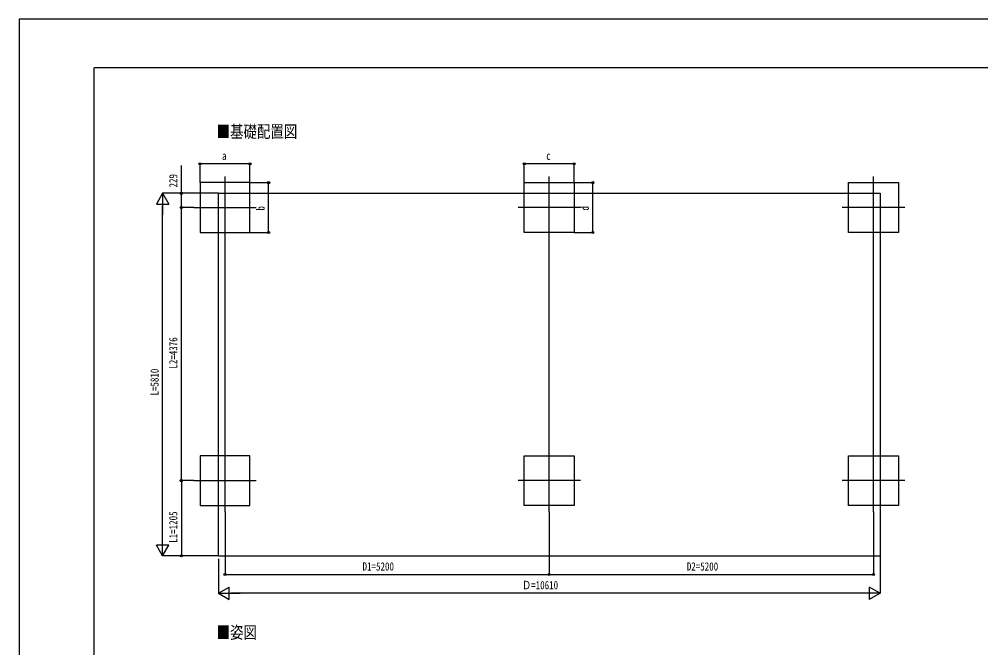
# Model space of a CAD drawing. Units: millimetres, scale not verified. Extents: x -16820 to 16820, y -11880 to 11880.
# Drawn here: x -16820 to -1399, y 1809 to 11880 of the extents above; entities that cross this region are included whole.
import ezdxf
from ezdxf.enums import TextEntityAlignment as Align

# ---------------------------------------------------------------- set-up
doc = ezdxf.new("R2010")
doc.units = ezdxf.units.MM
doc.header["$LTSCALE"] = 60
for name, color, linetype in [('0-2_USER1', 3, 'Continuous'), ('0-3_YKK_12', 2, 'Continuous'), ('0-4_YKK_A1', 4, 'Continuous'), ('0-5_YKK_D', 6, 'Continuous'), ('0-6_YKK_ZWAK', 7, 'Continuous')]:
    doc.layers.add(name, color=color, linetype=linetype)
doc.styles.add('ＭＳ ゴシック', font='')
doc.styles.get('ＭＳ ゴシック').set_extended_font_data('MS Gothic')

msp = doc.modelspace()

# ---------------------------------------------------------------- linework, layer by layer
at = {"layer": '0-3_YKK_12'}
for p, q in [((-13519.92, 3986.17), (-13519.92, 9361.95)), ((-8319.92, 3986.17), (-8319.92, 9361.95)), ((-3119.92, 3986.17), (-3119.92, 9361.95)), ((-14019.92, 8862.12), (-13019.92, 8862.12)), ((-7819.92, 8862.12), (-8819.92, 8862.12)), ((-2619.92, 8862.12), (-3619.92, 8862.12)), ((-14019.92, 4486.12), (-13019.92, 4486.12)), ((-7819.92, 4486.12), (-8819.92, 4486.12)), ((-2619.92, 4486.12), (-3619.92, 4486.12))]:
    msp.add_line(p, q, dxfattribs=at)
at = {"layer": '0-4_YKK_A1'}
for p, q in [((-13624.92, 3281.12), (-13624.92, 9091.12)), ((-13624.92, 9091.12), (-3014.92, 9091.12)), ((-3014.92, 9091.12), (-3014.92, 3281.12)), ((-13624.92, 3281.12), (-3014.92, 3281.12))]:
    msp.add_line(p, q, dxfattribs=at)
for points in [[(-13119.92, 8462.12), (-13119.92, 9262.12), (-13919.92, 9262.12), (-13919.92, 8462.12)], [(-8719.92, 8462.96), (-8719.92, 9262.96), (-7919.92, 9262.96), (-7919.92, 8462.96)], [(-3519.92, 8462.96), (-3519.92, 9262.96), (-2719.92, 9262.96), (-2719.92, 8462.96)], [(-13119.92, 4086.12), (-13119.92, 4886.12), (-13919.92, 4886.12), (-13919.92, 4086.12)], [(-8719.92, 4086.12), (-8719.92, 4886.12), (-7919.92, 4886.12), (-7919.92, 4086.12)], [(-3519.92, 4086.12), (-3519.92, 4886.12), (-2719.92, 4886.12), (-2719.92, 4086.12)]]:
    msp.add_lwpolyline(points, close=True, dxfattribs=at)
at = {"layer": '0-5_YKK_D'}
for p, q in [((-13919.92, 9263.12), (-13919.92, 9563.12)), ((-13119.92, 9562.12), (-13919.92, 9562.12)), ((-13119.92, 9263.12), (-13119.92, 9563.12)), ((-8719.92, 9263.12), (-8719.92, 9563.96)), ((-7919.92, 9562.96), (-8719.92, 9562.96)), ((-7919.92, 9263.12), (-7919.92, 9563.96)), ((-13118.92, 9262.12), (-12818.92, 9262.12)), ((-12819.92, 8462.12), (-12819.92, 9262.12)), ((-7918.92, 9262.12), (-7618.92, 9262.12)), ((-7619.92, 8462.12), (-7619.92, 9262.12)), ((-14519.92, 9091.12), (-14619.92, 8917.92)), ((-13625.92, 9091.12), (-14520.92, 9091.12)), ((-14519.92, 9091.12), (-14419.92, 8917.92)), ((-14519.92, 9091.12), (-14519.92, 8744.71)), ((-13625.92, 9091.12), (-14220.92, 9091.12)), ((-14619.92, 8917.92), (-14419.92, 8917.92)), ((-14519.92, 3481.12), (-14519.92, 8891.12)), ((-14020.92, 8862.12), (-14220.92, 8862.12)), ((-14020.92, 8862.12), (-14220.92, 8862.12)), ((-14219.92, 4486.12), (-14219.92, 8862.12)), ((-13118.92, 8462.12), (-12818.92, 8462.12)), ((-7918.92, 8462.12), (-7618.92, 8462.12)), ((-14020.92, 4486.12), (-14220.92, 4486.12)), ((-14020.92, 4486.12), (-14220.92, 4486.12)), ((-14219.92, 4486.12), (-14219.92, 3281.12)), ((-13519.92, 3985.17), (-13519.92, 2980.12)), ((-8319.92, 3985.17), (-8319.92, 2980.12)), ((-8319.92, 3985.17), (-8319.92, 2980.12)), ((-3119.92, 3985.17), (-3119.92, 2980.12)), ((-14519.92, 3281.12), (-14519.92, 3627.53)), ((-14519.92, 3281.12), (-14619.92, 3454.33)), ((-14419.92, 3454.33), (-14619.92, 3454.33)), ((-14519.92, 3281.12), (-14419.92, 3454.33)), ((-13625.92, 3281.12), (-14520.92, 3281.12)), ((-13625.92, 3281.12), (-14220.92, 3281.12)), ((-3014.92, 3280.12), (-3014.92, 2680.12)), ((-13624.92, 3231.12), (-13624.92, 2680.12)), ((-13519.92, 2981.12), (-8319.92, 2981.12)), ((-8319.92, 2981.12), (-3119.92, 2981.12)), ((-13624.92, 2681.12), (-13451.72, 2781.12)), ((-13451.72, 2581.12), (-13451.72, 2781.12)), ((-3014.92, 2681.12), (-3188.13, 2781.12)), ((-3188.13, 2781.12), (-3188.13, 2581.12)), ((-13624.92, 2681.12), (-13451.72, 2581.12)), ((-13624.92, 2681.12), (-13278.51, 2681.12)), ((-3214.92, 2681.12), (-13424.92, 2681.12)), ((-3014.92, 2681.12), (-3361.33, 2681.12)), ((-3014.92, 2681.12), (-3188.13, 2581.12))]:
    msp.add_line(p, q, dxfattribs=at)
msp.add_lwpolyline([(-14219.92, 8862.12), (-14219.92, 9091.12), (-14219.92, 9535.52)], dxfattribs=at)
for centre in [(-13919.92, 9562.12), (-13119.92, 9562.12), (-8719.92, 9562.96), (-7919.92, 9562.96), (-12819.92, 9262.12), (-7619.92, 9262.12), (-14219.92, 9091.12), (-14219.92, 8862.12), (-14219.92, 8862.12), (-12819.92, 8462.12), (-7619.92, 8462.12), (-14219.92, 4486.12), (-14219.92, 4486.12), (-14219.92, 3281.12), (-13519.92, 2981.12), (-8319.92, 2981.12), (-8319.92, 2981.12), (-3119.92, 2981.12)]:
    msp.add_circle(centre, 17, dxfattribs=at)
at = {"layer": '0-6_YKK_ZWAK'}
for p in [(15580.08, 11100), (-15619.92, -10100)]:
    msp.add_line(p, (-15619.92, 11100), dxfattribs=at)
msp.add_lwpolyline([(-16820, -11880), (16820, -11880), (16820, 11880), (-16820, 11880)], close=True, dxfattribs=at)

# ---------------------------------------------------------------- texts
at = {"layer": '0-2_USER1', "style": 'ＭＳ ゴシック', "width": 0.8}
for s, p in [('■基礎配置図', (-13655.8, 9923)), ('■姿図', (-13655.79, 1896))]:
    msp.add_text(s, height=197.9, dxfattribs=at).set_placement(p, align=Align.BOTTOM_LEFT)
at = {"layer": '0-5_YKK_D', "style": 'ＭＳ ゴシック', "width": 0.8}
for s, p in [('a', (-13567.92, 9587.12)), ('c', (-8367.92, 9587.96)), ('D1=5200', (-11313.52, 3006.12)), ('D2=5200', (-6113.52, 3006.12)), ('Ｄ=10610', (-8756.72, 2706.12))]:
    msp.add_text(s, height=132, dxfattribs=at).set_placement(p, align=Align.BOTTOM_LEFT)
for s, p in [('229', (-14244.92, 9184.12)), ('b', (-12844.92, 8814.12)), ('d', (-7644.92, 8814.12)), ('L2=4376', (-14244.92, 6280.52)), ('L=5810', (-14544.92, 5850.12)), ('L1=1205', (-14244.92, 3490.02))]:
    msp.add_text(s, height=132, rotation=90, dxfattribs=at).set_placement(p, align=Align.BOTTOM_LEFT)

doc.saveas('drawing.dxf')
